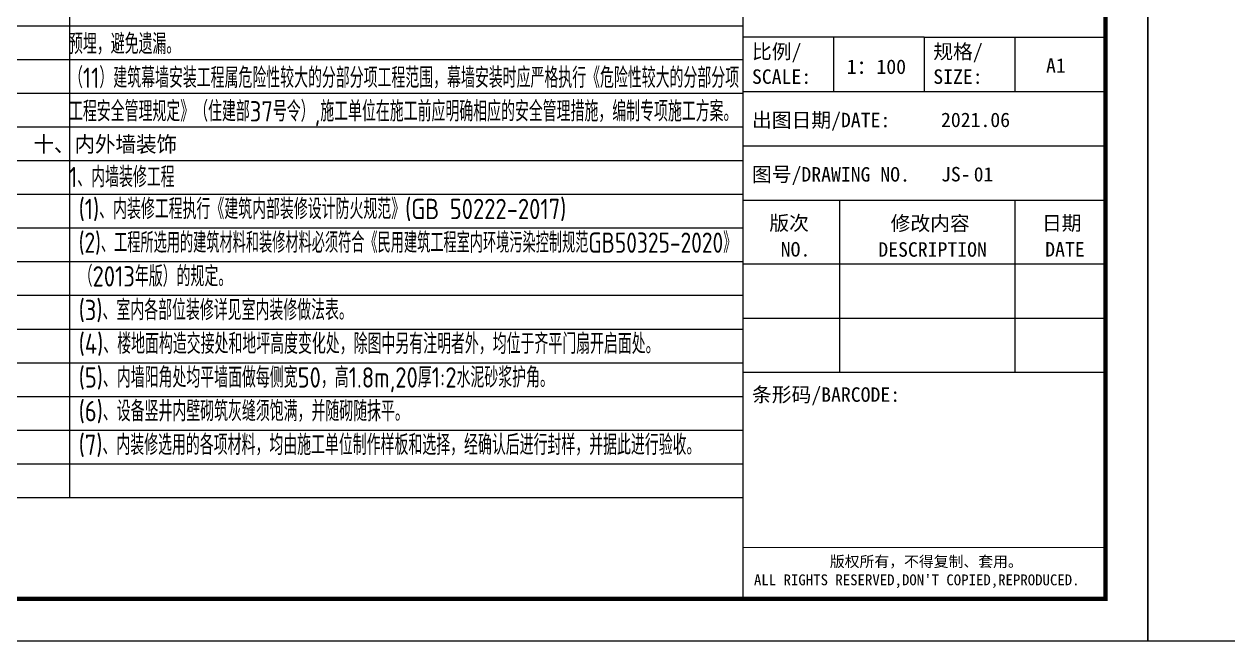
# Model space of a CAD drawing. Extents: x -737978 to 768813, y -372247 to 1140308.
# Drawn here: x -631410 to -602854, y -43903 to -29256 of the extents above; entities that cross this region are included whole.
import ezdxf
from ezdxf.enums import TextEntityAlignment as Align

# ---------------------------------------------------------------- set-up
doc = ezdxf.new("R2010")
doc.units = 0
doc.header["$LTSCALE"] = 10
doc.header["$MEASUREMENT"] = 0
doc.layers.get('0').update_dxf_attribs({"linetype": 'CONTINUOUS'})
for name, color, linetype in [('A-ANNO-TABS', 7, 'CONTINUOUS'), ('A-ANNO-TEXT', 7, 'CONTINUOUS'), ('PUB_TITLE', 4, 'CONTINUOUS')]:
    doc.layers.add(name, color=color, linetype=linetype)
doc.styles.add('-宋体', font='', dxfattribs={"width": 0.8})
doc.styles.add('A-单线字', font='GBENOR', dxfattribs={"bigfont": 'GBCBIG'})
doc.styles.add('A-黑体', font='simhei.ttf', dxfattribs={"width": 0.85})
doc.styles.get('-宋体').set_extended_font_data('SimSun')

# ---------------------------------------------------------------- blocks, each defined once
blk = doc.blocks.new('TQ1')
at = {"layer": 'PUB_TITLE'}
for p, q in [((-46855, -409155), (-49855, -409155)), ((-48355, -409155), (-48355, -410055)), ((-46855, -409155), (-46855, -410055)), ((-46855, -409155), (-43855, -409155)), ((-45355, -409155), (-45355, -410055)), ((-49855, -410055), (-43855, -410055)), ((-49855, -410955), (-43855, -410955)), ((-48255, -411855), (-48255, -414705)), ((-45355, -411855), (-45355, -414705)), ((-49855, -412905), (-43855, -412905)), ((-49855, -413805), (-43855, -413805))]:
    blk.add_line(p, q, dxfattribs=at)
at = {"layer": 'PUB_TITLE', "const_width": 20}
for points in [[(-49855, -378414), (-49855, -418455)], [(-49855, -411855), (-43855, -411855)], [(-49855, -414705), (-43855, -414705)], [(-49855, -417605), (-43855, -417605)]]:
    blk.add_lwpolyline(points, dxfattribs=at)
at = {"layer": 'PUB_TITLE', "style": '-宋体'}
for s, height, p in [('比例/', 240, (-49705, -409511)), ('规格/', 240, (-46705, -409511)), ('1：100', 240, (-48136, -409762)), ('A1', 240, (-44839, -409743)), ('SCALE:', 240, (-49705, -409926)), ('SIZE:', 240, (-46705, -409926)), ('出图日期/DATE:', 240, (-49705, -410645)), ('2021.06', 240, (-46577, -410642)), ('图号/DRAWING NO.', 240, (-49705, -411545)), ('JS-', 240, (-46577, -411542)), ('条形码/BARCODE:', 240, (-49705, -415192)), ('版权所有，不得复制、套用。', 180, (-48416, -417927)), ("ALL RIGHTS RESERVED,DON'T COPIED,REPRODUCED.", 180, (-49672, -418231))]:
    blk.add_text(s, height=height, dxfattribs=at).set_placement(p)
for s, p in [('版次', (-49090, -412352)), ('修改内容', (-46756, -412356)), ('日期', (-44579, -412352)), ('NO.', (-48984, -412786)), ('DESCRIPTION', (-46716, -412789)), ('DATE', (-44526, -412786))]:
    blk.add_text(s, height=240, dxfattribs=at).set_placement(p, align=Align.CENTER)

msp = doc.modelspace()

# ---------------------------------------------------------------- linework, layer by layer
at = {"layer": 'A-ANNO-TABS', "color": 8}
for p, q in [((-630332.6, 11497.5), (-630332.6, -40502.5)), ((-630332.6, 11497.5), (-630332.6, -40502.5)), ((-614358.7, -29302.5), (-686357.6, -29302.5)), ((-614358.7, -30102.5), (-686357.6, -30102.5)), ((-614358.7, -30902.5), (-686357.6, -30902.5)), ((-614358.7, -31702.5), (-686357.6, -31702.5)), ((-614358.7, -32502.5), (-686357.6, -32502.5)), ((-614358.7, -33302.5), (-686357.6, -33302.5)), ((-614358.7, -34102.5), (-686357.6, -34102.5)), ((-614358.7, -34902.5), (-686357.6, -34902.5)), ((-614358.7, -35702.5), (-686357.6, -35702.5)), ((-614358.7, -36506.2), (-686357.6, -36502.5)), ((-614358.7, -37306.2), (-686357.6, -37302.5)), ((-614358.7, -38106.2), (-686353.2, -38102.5)), ((-614358.7, -38906.2), (-686353.2, -38902.5)), ((-614358.7, -39702.5), (-686353.2, -39702.5)), ((-614358.7, -40502.5), (-686353.2, -40502.5))]:
    msp.add_line(p, q, dxfattribs=at)
at = {"layer": 'PUB_TITLE'}
for points in [[(-688857.6, -43902.5), (-604757.6, -43902.5), (-604757.6, 15497.5), (-688857.6, 15497.5)], [(-604757.6, -43902.5), (-520657.6, -43902.5), (-520657.6, 15497.5), (-604757.6, 15497.5)]]:
    msp.add_lwpolyline(points, close=True, dxfattribs=at)
at = {"layer": 'PUB_TITLE', "const_width": 100}
msp.add_lwpolyline([(-686357.6, -42902.5), (-605757.6, -42902.5), (-605757.6, 14497.5), (-686357.6, 14497.5)], close=True, dxfattribs=at)

# ---------------------------------------------------------------- block references
at = {"xscale": 1.433507481003284, "yscale": 1.433507481003284, "zscale": 1.433507481003284}
msp.add_blockref('TQ1', (-542891.5, 556956.1), dxfattribs=at)

# ---------------------------------------------------------------- texts
at = {"layer": 'A-ANNO-TEXT', "color": 7, "style": 'A-单线字', "width": 0.95}
msp.add_text('预埋，避免遗漏。', height=482.27, dxfattribs=at).set_placement((-630343.8, -29969.6))
at = {"layer": 'A-ANNO-TEXT', "color": 0, "style": 'A-单线字', "width": 0.95}
for s, p in [('（11）建筑幕墙安装工程属危险性较大的分部分项工程范围，幕墙安装时应严格执行《危险性较大的分部分项', (-630343.8, -30772.4)), ('工程安全管理规定》（住建部37号令）,施工单位在施工前应明确相应的安全管理措施，编制专项施工方案。', (-630343.8, -31569.6))]:
    msp.add_text(s, height=482.27, dxfattribs=at).set_placement(p)
at = {"layer": 'A-ANNO-TEXT', "width": 0.95}
for s, height, style, p in [('十、内外墙装饰', 375.53, 'A-黑体', (-631187, -32294.9)), ('1、内墙装修工程', 482.27, 'A-单线字', (-630343.6, -33130.1)), ('(1)、内装修工程执行《建筑内部装修设计防火规范》(GB 50222-2017)', 482.27, 'A-单线字', (-630115.2, -33887.4)), ('（2013年版）的规定。', 482.27, 'A-单线字', (-630115.2, -35487.4)), ('(3)、室内各部位装修详见室内装修做法表。', 482.27, 'A-单线字', (-630115.2, -36287.4)), ('(4)、楼地面构造交接处和地坪高度变化处，除图中另有注明者外，均位于齐平门扇开启面处。', 482.27, 'A-单线字', (-630115.2, -37087.4)), ('(5)、内墙阳角处均平墙面做每侧宽50，高1.8m,20厚1:2水泥砂浆护角。', 482.27, 'A-单线字', (-630115.2, -37887.4)), ('(6)、设备竖井内壁砌筑灰缝须饱满，并随砌随抹平。', 482.27, 'A-单线字', (-630115.2, -38687.4)), ('(7)、内装修选用的各项材料，均由施工单位制作样板和选择，经确认后进行封样，并据此进行验收。', 482.27, 'A-单线字', (-630115.2, -39487.4))]:
    msp.add_text(s, height=height, dxfattribs=dict(at, style=style)).set_placement(p)
at = {"layer": 'A-ANNO-TEXT', "color": 6, "style": 'A-单线字', "width": 0.9}
msp.add_text('(2)、工程所选用的建筑材料和装修材料必须符合《民用建筑工程室内环境污染控制规范GB50325-2020》', height=482.27, dxfattribs=at).set_placement((-630115.2, -34687.4))
at = {"layer": 'PUB_TITLE', "style": '-宋体'}
msp.add_text('01', height=339.43, dxfattribs=at).set_placement((-608882.9, -32992.5))

doc.saveas('drawing.dxf')
